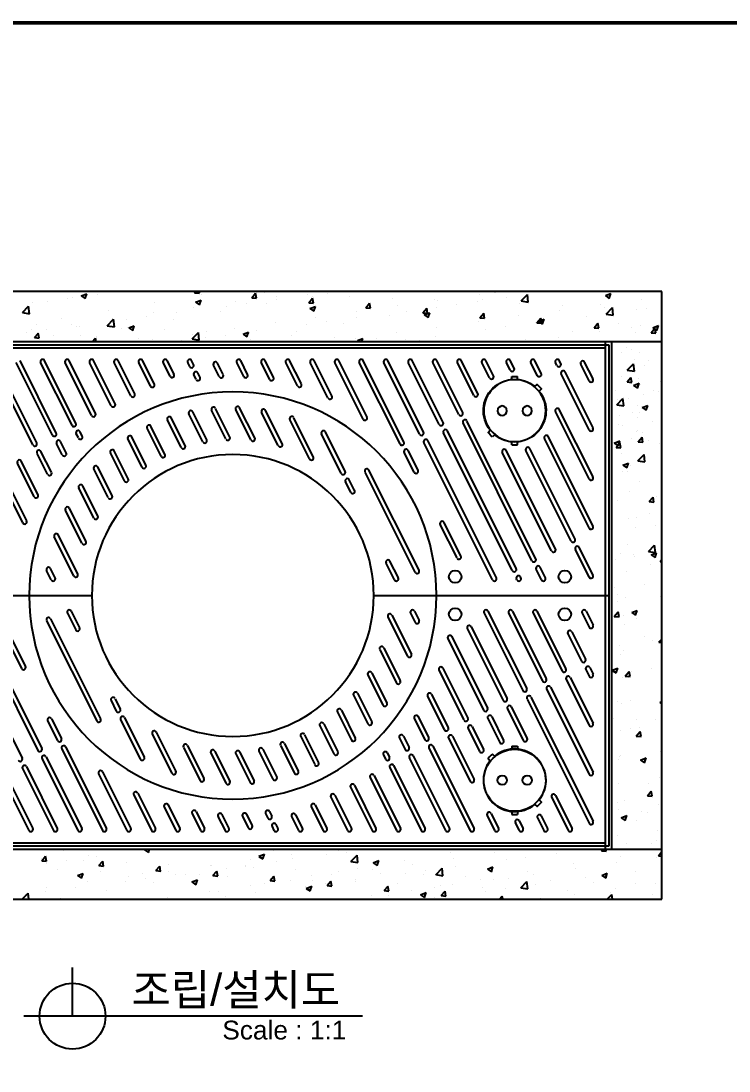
# Model space of a CAD drawing. Header units: millimetres. Extents: x 13624 to 18563, y -17957 to -14464.
# Drawn here: x 14348 to 15478, y -16255 to -14579 of the extents above; entities that cross this region are included whole.
import ezdxf
from ezdxf.enums import TextEntityAlignment as Align

# ---------------------------------------------------------------- set-up
doc = ezdxf.new("R2010")
doc.units = ezdxf.units.MM
for name, color, linetype in [('LAYOUT', 7, 'Continuous'), ('TEXT', 7, 'Continuous'), ('받침틀', 251, 'Continuous'), ('압연강', 40, 'Continuous')]:
    doc.layers.add(name, color=color, linetype=linetype)
doc.styles.get("Standard").update_dxf_attribs({"font": 'arial.ttf'})

# ---------------------------------------------------------------- blocks, each defined once
blk = doc.blocks.new('AG1208')
for p, q in [((12118.1, -16754.4), (13318.1, -16754.4)), ((13318.1, -16754.4), (13318.1, -17154.4)), ((12118.1, -17154.4), (12493.1, -17154.4)), ((12943.1, -17154.4), (13318.1, -17154.4)), ((13318.1, -17154.4), (13318.1, -17554.4)), ((13318.1, -17554.4), (12118.1, -17554.4))]:
    blk.add_line(p, q)
for points in [[(13132.5, -16901.3, -0.045549), (13125.5, -16894.1), (13129, -16890.6, -0.904534), (13200.1, -16821), (13203.7, -16817.5, -0.045549), (13210.7, -16824.6), (13207.1, -16828.1, -0.904534), (13136, -16897.8)], [(13132.5, -17407.5, 0.045549), (13125.5, -17414.6), (13129, -17418.1, 0.904534), (13200.1, -17487.8), (13203.7, -17491.3, 0.045549), (13210.7, -17484.1), (13207.1, -17480.6, 0.904534), (13136, -17411)]]:
    blk.add_lwpolyline(points, format="xyb", close=True)
for centre in [(13073.1, -17124.4), (13248.1, -17124.4), (13073.1, -17184.4), (13248.1, -17184.4)]:
    blk.add_circle(centre, 10)
for radius, start, end in [(325, 0, 180), (225, 0, 180), (325, 180, 0), (225, 180, 0)]:
    blk.add_arc((12718.1, -17154.4), radius, start, end)
at = {"layer": '압연강'}
for p, q in [((12398.8, -16914), (12333, -16782.5)), ((12405, -16910.9), (12339.3, -16779.4)), ((12430.1, -16898.4), (12372.1, -16782.5)), ((12436.3, -16895.3), (12378.4, -16779.4)), ((12461.4, -16882.7), (12411.3, -16782.5)), ((12467.6, -16879.6), (12417.5, -16779.4)), ((12492.7, -16867.1), (12450.4, -16782.5)), ((12498.9, -16864), (12456.7, -16779.4)), ((12524, -16851.4), (12489.5, -16782.5)), ((12530.3, -16848.3), (12495.8, -16779.4)), ((12555.3, -16835.8), (12528.7, -16782.5)), ((12561.6, -16832.6), (12534.9, -16779.4)), ((12586.6, -16820.1), (12567.8, -16782.5)), ((12592.9, -16817), (12574.1, -16779.4)), ((12617.9, -16804.5), (12606.9, -16782.5)), ((12624.2, -16801.3), (12613.2, -16779.4)), ((12649.2, -16788.8), (12646.1, -16782.5)), ((12655.5, -16785.7), (12652.3, -16779.4)), ((12696.5, -16805.1), (12687.2, -16786.6)), ((12702.7, -16801.9), (12693.5, -16783.5)), ((12735.5, -16804.8), (12724.3, -16782.5)), ((12741.7, -16801.7), (12730.6, -16779.4)), ((12776.9, -16809.4), (12763.5, -16782.5)), ((12783.1, -16806.2), (12769.7, -16779.4)), ((12821.3, -16820), (12802.6, -16782.5)), ((12827.6, -16816.8), (12808.8, -16779.4)), ((12870, -16839.1), (12841.7, -16782.5)), ((12876.3, -16835.9), (12848, -16779.4)), ((12926, -16872.8), (12880.8, -16782.5)), ((12932.3, -16869.7), (12887.1, -16779.4)), ((12985, -16912.5), (12920, -16782.5)), ((12991.3, -16909.4), (12926.2, -16779.4)), ((13016.3, -16896.9), (12959.1, -16782.5)), ((13022.6, -16893.8), (12965.4, -16779.4)), ((13047.6, -16881.2), (12998.2, -16782.5)), ((13053.9, -16878.1), (13004.5, -16779.4)), ((13078.9, -16865.6), (13037.4, -16782.5)), ((13085.2, -16862.5), (13043.6, -16779.4)), ((13102.8, -16835.2), (13076.5, -16782.5)), ((13109.1, -16832.1), (13082.8, -16779.4)), ((13127.9, -16807.1), (13115.6, -16782.5)), ((13134.2, -16803.9), (13121.9, -16779.4)), ((13160.9, -16794.8), (13154.8, -16782.5)), ((13167.2, -16791.7), (13161, -16779.4)), ((13204.1, -16803), (13193.9, -16782.5)), ((13210.4, -16799.8), (13200.2, -16779.4)), ((13235.4, -16787.3), (13233, -16782.5)), ((13241.7, -16784.2), (13239.3, -16779.4)), ((13286.8, -16811.8), (13273.4, -16785.1)), ((13293.1, -16808.7), (13279.7, -16782)), ((12659.5, -16809.3), (12655.9, -16802.2)), ((12665.7, -16806.2), (12662.2, -16799.1)), ((13286.8, -16890.1), (13242.1, -16800.7)), ((13293.1, -16887), (13248.4, -16797.6)), ((12707.1, -16904.6), (12684.2, -16858.8)), ((12713.4, -16901.5), (12690.5, -16855.7)), ((12747, -16906.1), (12722.8, -16857.7)), ((12753.2, -16902.9), (12729, -16854.6)), ((12796.9, -16912), (12770.4, -16859)), ((13286.8, -16968.4), (13233.1, -16860.9)), ((13293.1, -16965.2), (13239.3, -16857.7)), ((12635.7, -16918.3), (12613.6, -16874.1)), ((12642, -16915.2), (12619.8, -16870.9)), ((12670.2, -16909), (12647.9, -16864.4)), ((12676.4, -16905.9), (12654.1, -16861.3)), ((12790.6, -16915.1), (12764.1, -16862.1)), ((12840.4, -16936.3), (12809, -16873.7)), ((12846.6, -16933.2), (12815.3, -16870.6)), ((13201.8, -17095.7), (13091.9, -16875.9)), ((12477.8, -16899.9), (12474.3, -16893)), ((12603.5, -16932.2), (12581.1, -16887.5)), ((12609.8, -16929.1), (12587.4, -16884.3)), ((12897.3, -16956.4), (12865.8, -16893.3)), ((13170.5, -17111.4), (13060.6, -16891.5)), ((13195.6, -17098.9), (13085.6, -16879)), ((12452.1, -16926.9), (12443, -16908.7)), ((12471.5, -16903), (12468.1, -16896.2)), ((12573.1, -16949.6), (12550.5, -16904.5)), ((12579.3, -16946.4), (12556.8, -16901.4)), ((12891.1, -16959.5), (12859.5, -16896.4)), ((13132.5, -17129.4), (13023, -16910.3)), ((13138.8, -17126.3), (13029.3, -16907.2)), ((13164.2, -17114.5), (13054.3, -16894.7)), ((13286.8, -17046.6), (13215.5, -16903.9)), ((13293.1, -17043.5), (13221.7, -16900.8)), ((12422.2, -16961), (12405.5, -16927.5)), ((12428.5, -16957.8), (12411.7, -16924.3)), ((12445.9, -16930), (12436.8, -16911.8)), ((12544.9, -16971.4), (12522.6, -16926.8)), ((12551.1, -16968.3), (12528.8, -16923.7)), ((13007.5, -16957.6), (12991.7, -16926)), ((13013.8, -16954.5), (12998, -16922.8)), ((13226.9, -17083.2), (13148.3, -16926.1)), ((13233.1, -17080.1), (13154.5, -16923)), ((13258.2, -17067.6), (13185.8, -16922.9)), ((13264.4, -17064.4), (13192.1, -16919.8)), ((12401, -16996.7), (12374.2, -16943.1)), ((12407.2, -16993.6), (12380.4, -16940)), ((12382.7, -17038.4), (12342.9, -16958.8)), ((12389, -17035.3), (12349.1, -16955.6)), ((12519.1, -16998.2), (12496.2, -16952.4)), ((12525.4, -16995.1), (12502.5, -16949.3)), ((13009.1, -17117.3), (12929.1, -16957.3)), ((13015.4, -17114.2), (12935.3, -16954.1)), ((12906.2, -16989.7), (12897.8, -16972.9)), ((12912.4, -16986.6), (12904, -16969.8)), ((12496.3, -17030.8), (12472.2, -16982.6)), ((12502.6, -17027.7), (12478.4, -16979.4)), ((12477.3, -17071), (12450.8, -17018.1)), ((12483.5, -17067.9), (12457.1, -17015)), ((13076, -17094.5), (13049.2, -17040.9)), ((13082.2, -17091.4), (13055.4, -17037.8)), ((12464.2, -17123.1), (12433, -17060.8)), ((12470.5, -17120), (12439.3, -17057.7)), ((13293.1, -17121.8), (13271.1, -17077.9)), ((13286.8, -17124.9), (13264.9, -17081)), ((12434.4, -17126.3), (12427, -17111.4)), ((12976, -17129.4), (12962.7, -17102.7)), ((12982.3, -17126.3), (12968.9, -17099.6)), ((13210.8, -17129.4), (13202.3, -17112.3)), ((13217.1, -17126.3), (13208.5, -17109.2)), ((12428.2, -17129.4), (12420.7, -17114.5)), ((13171.7, -17129.4), (13171, -17127.9)), ((13177.9, -17126.3), (13177.2, -17124.8)), ((12303.6, -17179.4), (12413.2, -17398.5)), ((12460.1, -17179.4), (12473.5, -17206.1)), ((13008, -17179.4), (13015.4, -17194.3)), ((13125.4, -17179.4), (13187.2, -17303.1)), ((13164.5, -17179.4), (13218.5, -17287.4)), ((13203.6, -17179.4), (13249.8, -17271.7)), ((13281.9, -17179.4), (13293.1, -17201.7)), ((12271.9, -17194.2), (12381.9, -17414.1)), ((12297.4, -17182.5), (12406.9, -17401.6)), ((12420.8, -17194.6), (12500.8, -17354.6)), ((12427, -17191.5), (12507.1, -17351.5)), ((12453.9, -17182.5), (12467.2, -17209.2)), ((12965.7, -17188.8), (12996.9, -17251.1)), ((12972, -17185.6), (13003.1, -17247.9)), ((13001.7, -17182.5), (13009.2, -17197.4)), ((13119.1, -17182.5), (13180.9, -17306.2)), ((13158.2, -17182.5), (13212.3, -17290.5)), ((13197.4, -17182.5), (13243.6, -17274.9)), ((13275.6, -17182.5), (13286.8, -17204.9)), ((13092.4, -17207.3), (13149.6, -17321.8)), ((13098.7, -17204.2), (13155.9, -17318.7)), ((13259.2, -17212.2), (13281.1, -17256.1)), ((12353.9, -17217.4), (12380.7, -17271)), ((12360.2, -17214.2), (12387, -17267.8)), ((13061.2, -17223.3), (13118.3, -17337.5)), ((13067.5, -17220.1), (13124.6, -17334.4)), ((13252.9, -17215.4), (13274.9, -17259.2)), ((12952.6, -17240.9), (12979.1, -17293.8)), ((12958.9, -17237.8), (12985.3, -17290.6)), ((12939.9, -17277.9), (12964, -17326.2)), ((13047.2, -17273.5), (13087, -17353.1)), ((13053.5, -17270.3), (13093.3, -17350)), ((13281.6, -17272.6), (13286.8, -17283.1)), ((13287.8, -17269.5), (13293.1, -17280)), ((12933.6, -17281.1), (12957.7, -17329.3)), ((13250.3, -17288.3), (13286.8, -17361.4)), ((13256.5, -17285.2), (13293.1, -17358.3)), ((12917, -17310.5), (12939.9, -17356.3)), ((13035.2, -17312.1), (13062, -17365.7)), ((13219, -17303.9), (13286.8, -17439.7)), ((13225.2, -17300.8), (13293.1, -17436.5)), ((12523.7, -17322.2), (12532.1, -17339)), ((12530, -17319.1), (12538.4, -17335.9)), ((12910.8, -17313.7), (12933.7, -17359.5)), ((13028.9, -17315.2), (13055.7, -17368.8)), ((13187.7, -17319.7), (13286.8, -17517.9)), ((13193.9, -17316.5), (13293.1, -17514.8)), ((12885, -17340.5), (12907.3, -17385.1)), ((12891.3, -17337.3), (12913.6, -17381.9)), ((13156.3, -17335.3), (13181.6, -17385.8)), ((13162.6, -17332.1), (13187.9, -17382.7)), ((12422.4, -17354.3), (12438.2, -17385.9)), ((12428.7, -17351.2), (12444.5, -17382.8)), ((12538.8, -17352.4), (12570.4, -17415.5)), ((12545.1, -17349.3), (12576.6, -17412.4)), ((12856.8, -17362.3), (12879.4, -17407.4)), ((12863.1, -17359.2), (12885.6, -17404.2)), ((13007.7, -17350.9), (13024.4, -17384.4)), ((13013.9, -17347.8), (13030.7, -17381.3)), ((13100, -17363.4), (13118.3, -17400.1)), ((13125, -17350.9), (13144.1, -17389)), ((13131.3, -17347.8), (13150.3, -17385.8)), ((12589.5, -17375.6), (12620.9, -17438.2)), ((12595.8, -17372.4), (12627.1, -17435.1)), ((12826.4, -17379.7), (12848.8, -17424.4)), ((12832.7, -17376.6), (12855, -17421.3)), ((12990.3, -17378.8), (12999.4, -17397)), ((13068.7, -17379.1), (13103.1, -17447.9)), ((13093.7, -17366.6), (13112.1, -17403.3)), ((12451.2, -17396.2), (12516.2, -17526.3)), ((12639.3, -17396.8), (12665.8, -17449.8)), ((12645.5, -17393.6), (12672, -17446.7)), ((12794.2, -17393.6), (12816.3, -17437.8)), ((12800.5, -17390.4), (12822.6, -17434.7)), ((12984, -17381.9), (12993.1, -17400.1)), ((13037.4, -17394.7), (13103.2, -17526.3)), ((13062.4, -17382.2), (13096.8, -17451)), ((12419.9, -17411.9), (12477.1, -17526.3)), ((12444.9, -17399.4), (12509.9, -17529.4)), ((12682.9, -17405.8), (12707.1, -17454.2)), ((12689.2, -17402.7), (12713.4, -17451.1)), ((12722.8, -17407.3), (12745.7, -17453.1)), ((12729, -17404.1), (12752, -17450)), ((12759.7, -17402.9), (12782, -17447.5)), ((12766, -17399.8), (12788.3, -17444.4)), ((12958.4, -17408.9), (12961.8, -17415.7)), ((12964.6, -17405.7), (12968.1, -17412.6)), ((12999.8, -17413.5), (13057.8, -17529.4)), ((13006.1, -17410.4), (13064, -17526.3)), ((13031.1, -17397.9), (13096.9, -17529.4)), ((12382.3, -17430.7), (12431.7, -17529.4)), ((12388.6, -17427.5), (12437.9, -17526.3)), ((12413.6, -17415), (12470.8, -17529.4)), ((12968.5, -17429.2), (13018.6, -17529.4)), ((12974.8, -17426), (13024.9, -17526.3)), ((12351, -17446.3), (12392.5, -17529.4)), ((12357.3, -17443.2), (12398.8, -17526.3)), ((12503.9, -17439.1), (12549.1, -17529.4)), ((12510.2, -17435.9), (12555.3, -17526.3)), ((12937.2, -17444.8), (12979.5, -17529.4)), ((12943.5, -17441.7), (12985.8, -17526.3)), ((12905.9, -17460.5), (12940.4, -17529.4)), ((12912.2, -17457.3), (12946.6, -17526.3)), ((12559.9, -17472.8), (12588.2, -17529.4)), ((12566.2, -17469.7), (12594.4, -17526.3)), ((12874.6, -17476.1), (12901.2, -17529.4)), ((12880.9, -17473), (12907.5, -17526.3)), ((13227.1, -17476.7), (13253.4, -17529.4)), ((13233.3, -17473.6), (13259.7, -17526.3)), ((12608.6, -17491.9), (12627.3, -17529.4)), ((12614.9, -17488.8), (12633.6, -17526.3)), ((12843.3, -17491.8), (12862.1, -17529.4)), ((12849.6, -17488.6), (12868.4, -17526.3)), ((12653, -17502.5), (12666.4, -17529.4)), ((12659.3, -17499.4), (12672.7, -17526.3)), ((12694.4, -17507.1), (12705.6, -17529.4)), ((12700.7, -17504), (12711.8, -17526.3)), ((12733.4, -17506.8), (12742.7, -17525.3)), ((12739.7, -17503.7), (12748.9, -17522.2)), ((12770.4, -17502.6), (12774, -17509.7)), ((12776.7, -17499.4), (12780.2, -17506.5)), ((12812, -17507.4), (12823, -17529.4)), ((12818.3, -17504.3), (12829.2, -17526.3)), ((13124, -17505.4), (13136, -17529.4)), ((13130.3, -17502.3), (13142.3, -17526.3)), ((13175.3, -17514), (13181.4, -17526.3)), ((13204.3, -17509.3), (13214.3, -17529.4)), ((13210.5, -17506.2), (13220.5, -17526.3)), ((12780.7, -17523.1), (12783.8, -17529.4)), ((12787, -17520), (12790.1, -17526.3)), ((13169, -17517.1), (13175.2, -17529.4))]:
    blk.add_line(p, q, dxfattribs=at)
for centre, start, end in [((12414.4, -16781), 26.5651, 206.5651), ((12453.5, -16781), 26.5651, 206.5651), ((12492.7, -16781), 26.5651, 206.5651), ((12531.8, -16781), 26.5651, 206.5651), ((12570.9, -16781), 26.5651, 206.5651), ((12610.1, -16781), 26.5651, 206.5651), ((12649.2, -16781), 26.5651, 206.5651), ((12652.3, -16787.3), 206.5651, 26.5651), ((12690.4, -16785), 26.5651, 206.5651), ((12727.4, -16781), 26.5651, 206.5651), ((12766.6, -16781), 26.5651, 206.5651), ((12805.7, -16781), 26.5651, 206.5651), ((12844.8, -16781), 26.5651, 206.5651), ((12884, -16781), 26.5651, 206.5651), ((12923.1, -16781), 26.5651, 206.5651), ((12962.2, -16781), 26.5651, 206.5651), ((13001.4, -16781), 26.5651, 206.5651), ((13040.5, -16781), 26.5651, 206.5651), ((13079.6, -16781), 26.5651, 206.5651), ((13118.8, -16781), 26.5651, 206.5651), ((13157.9, -16781), 26.5651, 206.5651), ((13164, -16793.2), 206.5651, 26.5651), ((13197, -16781), 26.5651, 206.5651), ((13236.2, -16781), 26.5651, 206.5651), ((13238.6, -16785.8), 206.5651, 26.5651), ((13276.6, -16783.5), 26.5651, 206.5651), ((12621, -16802.9), 206.5651, 26.5651), ((12659, -16800.7), 26.5651, 206.5651), ((12662.6, -16807.8), 206.5651, 26.5651), ((12699.6, -16803.5), 206.5651, 26.5651), ((12738.6, -16803.3), 206.5651, 26.5651), ((12780, -16807.8), 206.5651, 26.5651), ((13131, -16805.5), 206.5651, 26.5651), ((13207.3, -16801.4), 206.5651, 26.5651), ((13245.3, -16799.2), 26.5651, 206.5651), ((13289.9, -16810.3), 206.5651, 26.5651), ((12589.7, -16818.6), 206.5651, 26.5651), ((12824.4, -16818.4), 206.5651, 26.5651), ((12558.4, -16834.2), 206.5651, 26.5651), ((12873.1, -16837.5), 206.5651, 26.5651), ((13106, -16833.6), 206.5651, 26.5651), ((12527.1, -16849.9), 206.5651, 26.5651), ((12651, -16862.8), 26.5651, 206.5651), ((12687.3, -16857.2), 26.5651, 206.5651), ((12725.9, -16856.2), 26.5651, 206.5651), ((12767.2, -16860.5), 26.5651, 206.5651), ((13236.2, -16859.3), 26.5651, 206.5651), ((12495.8, -16865.5), 206.5651, 26.5651), ((12616.7, -16872.5), 26.5651, 206.5651), ((12812.2, -16872.1), 26.5651, 206.5651), ((12929.1, -16871.3), 206.5651, 26.5651), ((13082, -16864), 206.5651, 26.5651), ((13088.7, -16877.4), 26.5651, 206.5651), ((12464.5, -16881.2), 206.5651, 26.5651), ((12471.2, -16894.6), 26.5651, 206.5651), ((12584.3, -16885.9), 26.5651, 206.5651), ((12862.7, -16894.8), 26.5651, 206.5651), ((13019.4, -16895.3), 206.5651, 26.5651), ((13050.7, -16879.7), 206.5651, 26.5651), ((13057.4, -16893.1), 26.5651, 206.5651), ((13289.9, -16888.5), 206.5651, 26.5651), ((12401.9, -16912.5), 206.5651, 26.5651), ((12433.2, -16896.8), 206.5651, 26.5651), ((12439.9, -16910.2), 26.5651, 206.5651), ((12474.7, -16901.5), 206.5651, 26.5651), ((12553.7, -16903), 26.5651, 206.5651), ((12673.3, -16907.5), 206.5651, 26.5651), ((12710.2, -16903.1), 206.5651, 26.5651), ((12750.1, -16904.5), 206.5651, 26.5651), ((12988.1, -16911), 206.5651, 26.5651), ((13026.1, -16908.7), 26.5651, 206.5651), ((13218.6, -16902.3), 26.5651, 206.5651), ((12408.6, -16925.9), 26.5651, 206.5651), ((12449, -16928.4), 206.5651, 26.5651), ((12525.7, -16925.3), 26.5651, 206.5651), ((12638.8, -16916.8), 206.5651, 26.5651), ((12793.8, -16913.6), 206.5651, 26.5651), ((12994.8, -16924.4), 26.5651, 206.5651), ((13151.4, -16924.5), 26.5651, 206.5651), ((13189, -16921.4), 26.5651, 206.5651), ((12377.3, -16941.5), 26.5651, 206.5651), ((12606.6, -16930.6), 206.5651, 26.5651), ((12843.5, -16934.8), 206.5651, 26.5651), ((12425.4, -16959.4), 206.5651, 26.5651), ((12499.4, -16950.9), 26.5651, 206.5651), ((12576.2, -16948), 206.5651, 26.5651), ((12894.2, -16957.9), 206.5651, 26.5651), ((12932.2, -16955.7), 26.5651, 206.5651), ((13010.6, -16956), 206.5651, 26.5651), ((12475.3, -16981), 26.5651, 206.5651), ((12548, -16969.9), 206.5651, 26.5651), ((12900.9, -16971.4), 26.5651, 206.5651), ((13289.9, -16966.8), 206.5651, 26.5651), ((12404.1, -16995.1), 206.5651, 26.5651), ((12522.3, -16996.7), 206.5651, 26.5651), ((12909.3, -16988.1), 206.5651, 26.5651), ((12453.9, -17016.6), 26.5651, 206.5651), ((12499.4, -17029.3), 206.5651, 26.5651), ((12385.8, -17036.9), 206.5651, 26.5651), ((13052.3, -17039.4), 26.5651, 206.5651), ((13289.9, -17045.1), 206.5651, 26.5651), ((12436.2, -17059.3), 26.5651, 206.5651), ((12480.4, -17069.5), 206.5651, 26.5651), ((13261.3, -17066), 206.5651, 26.5651), ((13268, -17079.4), 26.5651, 206.5651), ((13079.1, -17093), 206.5651, 26.5651), ((13230, -17081.7), 206.5651, 26.5651), ((12423.9, -17112.9), 26.5651, 206.5651), ((12965.8, -17101.2), 26.5651, 206.5651), ((13167.4, -17113), 206.5651, 26.5651), ((13198.7, -17097.3), 206.5651, 26.5651), ((13205.4, -17110.7), 26.5651, 206.5651), ((12431.3, -17127.8), 206.5651, 26.5651), ((12467.3, -17121.6), 206.5651, 26.5651), ((12979.1, -17127.8), 206.5651, 26.5651), ((13012.2, -17115.8), 206.5651, 26.5651), ((13135.7, -17127.8), 206.5651, 26.5651), ((13174.1, -17126.4), 26.5651, 206.5651), ((13174.8, -17127.8), 206.5651, 26.5651), ((13213.9, -17127.8), 206.5651, 26.5651), ((13289.9, -17123.3), 206.5651, 26.5651), ((12457, -17181), 26.5651, 206.5651), ((13004.9, -17181), 26.5651, 206.5651), ((13122.2, -17181), 26.5651, 206.5651), ((13161.4, -17181), 26.5651, 206.5651), ((13200.5, -17181), 26.5651, 206.5651), ((13278.8, -17181), 26.5651, 206.5651), ((12423.9, -17193), 26.5651, 206.5651), ((12968.8, -17187.2), 26.5651, 206.5651), ((13012.3, -17195.8), 206.5651, 26.5651), ((12470.3, -17207.6), 206.5651, 26.5651), ((13095.5, -17205.8), 26.5651, 206.5651), ((13256.1, -17213.8), 26.5651, 206.5651), ((13289.9, -17203.3), 206.5651, 26.5651), ((13064.4, -17221.7), 26.5651, 206.5651), ((12955.8, -17239.3), 26.5651, 206.5651), ((13000, -17249.5), 206.5651, 26.5651), ((13278, -17257.7), 206.5651, 26.5651), ((12383.9, -17269.4), 206.5651, 26.5651), ((12936.7, -17279.5), 26.5651, 206.5651), ((13050.3, -17271.9), 26.5651, 206.5651), ((13246.7, -17273.3), 206.5651, 26.5651), ((13284.7, -17271.1), 26.5651, 206.5651), ((13289.9, -17281.6), 206.5651, 26.5651), ((12982.2, -17292.2), 206.5651, 26.5651), ((13215.4, -17289), 206.5651, 26.5651), ((13253.4, -17286.7), 26.5651, 206.5651), ((12913.9, -17312.1), 26.5651, 206.5651), ((13032.1, -17313.7), 26.5651, 206.5651), ((13184.1, -17304.6), 206.5651, 26.5651), ((13222.1, -17302.4), 26.5651, 206.5651), ((12526.9, -17320.6), 26.5651, 206.5651), ((12960.9, -17327.8), 206.5651, 26.5651), ((13152.8, -17320.3), 206.5651, 26.5651), ((13159.5, -17333.7), 26.5651, 206.5651), ((13190.8, -17318), 26.5651, 206.5651), ((12535.2, -17337.4), 206.5651, 26.5651), ((12888.2, -17338.9), 26.5651, 206.5651), ((13010.8, -17349.4), 26.5651, 206.5651), ((13121.5, -17335.9), 206.5651, 26.5651), ((13128.2, -17349.3), 26.5651, 206.5651), ((12425.5, -17352.8), 26.5651, 206.5651), ((12503.9, -17353.1), 206.5651, 26.5651), ((12542, -17350.8), 26.5651, 206.5651), ((12860, -17360.8), 26.5651, 206.5651), ((12936.8, -17357.9), 206.5651, 26.5651), ((13090.2, -17351.6), 206.5651, 26.5651), ((13096.9, -17365), 26.5651, 206.5651), ((13289.9, -17359.8), 206.5651, 26.5651), ((12592.7, -17374), 26.5651, 206.5651), ((12829.5, -17378.1), 26.5651, 206.5651), ((12987.2, -17380.4), 26.5651, 206.5651), ((13058.9, -17367.2), 206.5651, 26.5651), ((13065.6, -17380.6), 26.5651, 206.5651), ((12441.3, -17384.4), 206.5651, 26.5651), ((12448, -17397.8), 26.5651, 206.5651), ((12642.4, -17395.2), 26.5651, 206.5651), ((12797.3, -17392), 26.5651, 206.5651), ((12910.5, -17383.5), 206.5651, 26.5651), ((12996.2, -17398.5), 206.5651, 26.5651), ((13027.6, -17382.9), 206.5651, 26.5651), ((13034.3, -17396.3), 26.5651, 206.5651), ((13147.2, -17387.4), 206.5651, 26.5651), ((13184.8, -17384.2), 206.5651, 26.5651), ((12378.7, -17415.7), 206.5651, 26.5651), ((12410, -17400), 206.5651, 26.5651), ((12416.7, -17413.4), 26.5651, 206.5651), ((12573.5, -17413.9), 206.5651, 26.5651), ((12686.1, -17404.3), 26.5651, 206.5651), ((12725.9, -17405.7), 26.5651, 206.5651), ((12762.9, -17401.3), 26.5651, 206.5651), ((12882.5, -17405.8), 206.5651, 26.5651), ((12961.5, -17407.3), 26.5651, 206.5651), ((12964.9, -17414.2), 206.5651, 26.5651), ((13003, -17411.9), 26.5651, 206.5651), ((13115.2, -17401.7), 206.5651, 26.5651), ((12385.4, -17429.1), 26.5651, 206.5651), ((12851.9, -17422.9), 206.5651, 26.5651), ((12971.7, -17427.6), 26.5651, 206.5651), ((12507, -17437.5), 26.5651, 206.5651), ((12624, -17436.6), 206.5651, 26.5651), ((12668.9, -17448.2), 206.5651, 26.5651), ((12785.2, -17445.9), 206.5651, 26.5651), ((12819.5, -17436.3), 206.5651, 26.5651), ((12940.3, -17443.3), 26.5651, 206.5651), ((13289.9, -17438.1), 206.5651, 26.5651), ((12710.2, -17452.6), 206.5651, 26.5651), ((12748.8, -17451.5), 206.5651, 26.5651), ((12909, -17458.9), 26.5651, 206.5651), ((13100, -17449.4), 206.5651, 26.5651), ((12563, -17471.3), 26.5651, 206.5651), ((12877.7, -17474.6), 26.5651, 206.5651), ((13230.2, -17475.1), 26.5651, 206.5651), ((12611.7, -17490.4), 26.5651, 206.5651), ((12656.2, -17501), 26.5651, 206.5651), ((12773.6, -17501), 26.5651, 206.5651), ((12846.4, -17490.2), 26.5651, 206.5651), ((12697.6, -17505.5), 26.5651, 206.5651), ((12736.6, -17505.3), 26.5651, 206.5651), ((12777.1, -17508.1), 206.5651, 26.5651), ((12815.1, -17505.9), 26.5651, 206.5651), ((13127.2, -17503.8), 26.5651, 206.5651), ((13172.2, -17515.6), 26.5651, 206.5651), ((13207.4, -17507.8), 26.5651, 206.5651), ((12395.7, -17527.8), 206.5651, 26.5651), ((12434.8, -17527.8), 206.5651, 26.5651), ((12473.9, -17527.8), 206.5651, 26.5651), ((12513.1, -17527.8), 206.5651, 26.5651), ((12552.2, -17527.8), 206.5651, 26.5651), ((12591.3, -17527.8), 206.5651, 26.5651), ((12630.4, -17527.8), 206.5651, 26.5651), ((12669.6, -17527.8), 206.5651, 26.5651), ((12708.7, -17527.8), 206.5651, 26.5651), ((12745.8, -17523.8), 206.5651, 26.5651), ((12783.8, -17521.5), 26.5651, 206.5651), ((12787, -17527.8), 206.5651, 26.5651), ((12826.1, -17527.8), 206.5651, 26.5651), ((12865.2, -17527.8), 206.5651, 26.5651), ((12904.4, -17527.8), 206.5651, 26.5651), ((12943.5, -17527.8), 206.5651, 26.5651), ((12982.6, -17527.8), 206.5651, 26.5651), ((13021.8, -17527.8), 206.5651, 26.5651), ((13060.9, -17527.8), 206.5651, 26.5651), ((13100, -17527.8), 206.5651, 26.5651), ((13139.2, -17527.8), 206.5651, 26.5651), ((13178.3, -17527.8), 206.5651, 26.5651), ((13217.4, -17527.8), 206.5651, 26.5651), ((13256.5, -17527.8), 206.5651, 26.5651), ((13289.9, -17516.4), 206.5651, 26.5651)]:
    blk.add_arc(centre, 3.5, start, end, dxfattribs=at)
blk = doc.blocks.new('A$C6562381F')
for p, q in [((4.5, 54.5), (-4.5, 54.5)), ((-4.5, 49.3), (-4.5, 54.5)), ((4.5, 49.3), (4.5, 54.5)), ((-4.5, -54.5), (-4.5, -49.3)), ((4.5, -54.5), (4.5, -49.3)), ((4.5, -54.5), (-4.5, -54.5))]:
    blk.add_line(p, q)
for centre, radius in [((0, 0), 49.5), ((-20, 0), 7.5), ((20, 0), 7.5)]:
    blk.add_circle(centre, radius)
blk = doc.blocks.new('A$C42375DD5')
blk.add_blockref('A$C6562381F', (0, 0))

msp = doc.modelspace()

# ---------------------------------------------------------------- linework, layer by layer
at = {"linetype": 'Continuous'}
for p, q in [((14444, -15017.5), (14452.8, -15014.1)), ((14450.3, -15021.7), (14452.8, -15014.1)), ((14469.6, -15015.6), (14469.6, -15015.6)), ((14496.1, -15011.3), (14496.1, -15011.3)), ((14625, -15012.6), (14626.5, -15010.8)), ((14625, -15012.6), (14632.6, -15013.2)), ((14632.6, -15013.2), (14632.1, -15010.8)), ((14635.4, -15015.3), (14635.4, -15015.3)), ((14716.1, -15020.5), (14722.2, -15013.2)), ((14723.6, -15021.2), (14722.2, -15013.3)), ((14736.9, -15012.6), (14736.9, -15012.6)), ((14804.7, -15015.5), (14804.7, -15015.5)), ((14836.6, -15013), (14836.6, -15013)), ((15079, -15016.1), (15079, -15016.1)), ((15103.8, -15010.8), (15104.5, -15011.3)), ((15104.5, -15011.3), (15104.7, -15010.8)), ((15146.5, -15025.6), (15156.3, -15015.3)), ((15155.2, -15016.7), (15155.2, -15016.7)), ((15157.7, -15027.4), (15156.3, -15015.3)), ((15158.7, -15011.4), (15158.7, -15011.4)), ((15280.7, -15017.2), (15289.6, -15013.8)), ((15280.7, -15017.2), (15287, -15021.5)), ((15287, -15021.5), (15289.6, -15013.8)), ((14350.1, -15044.2), (14359.9, -15033.9)), ((14361.3, -15046), (14359.9, -15033.9)), ((14366, -15028.9), (14366, -15028.9)), ((14389.8, -15026.1), (14389.8, -15026.1)), ((14421.5, -15021.9), (14421.5, -15021.9)), ((14430.1, -15020.8), (14430.1, -15020.8)), ((14443.9, -15017.5), (14450.3, -15021.7)), ((14561.3, -15028), (14561.3, -15028)), ((14626.5, -15027.6), (14635.4, -15024.2)), ((14626.5, -15027.6), (14632.8, -15031.9)), ((14632.8, -15031.9), (14635.4, -15024.2)), ((14676.5, -15034.1), (14676.5, -15034.1)), ((14689.9, -15027), (14689.9, -15027)), ((14708.3, -15029.9), (14708.3, -15029.9)), ((14716.1, -15020.5), (14723.7, -15021.2)), ((14739.9, -15030.5), (14739.9, -15030.5)), ((14755.1, -15018), (14755.1, -15018)), ((14756.4, -15023.6), (14756.4, -15023.6)), ((14807.2, -15028.5), (14813.3, -15021.2)), ((14807.2, -15028.5), (14814.8, -15029.2)), ((14814.7, -15029.2), (14813.3, -15021.2)), ((14813.9, -15017.8), (14813.9, -15017.8)), ((14872.5, -15018.4), (14872.5, -15018.4)), ((14898.3, -15036.5), (14904.4, -15029.2)), ((14905.8, -15037.2), (14904.4, -15029.2)), ((14940.3, -15021.2), (14940.3, -15021.2)), ((14948.9, -15033.7), (14948.9, -15033.7)), ((15008.1, -15024.1), (15008.1, -15024.1)), ((15013, -15025.6), (15013, -15025.6)), ((15043.2, -15031.5), (15043.2, -15031.5)), ((15075.9, -15027), (15075.9, -15027)), ((15084.6, -15024.1), (15084.6, -15024.1)), ((15123.4, -15020.9), (15123.4, -15020.9)), ((15143.7, -15029.8), (15143.7, -15029.8)), ((15146.5, -15025.6), (15157.7, -15027.4)), ((15211.5, -15032.7), (15211.5, -15032.7)), ((15272.7, -15031.7), (15272.7, -15031.7)), ((15337.9, -15022.8), (15337.9, -15022.8)), ((14350.1, -15044.2), (14361.3, -15046)), ((14487.2, -15040.7), (14487.2, -15040.7)), ((14559.8, -15044.6), (14559.8, -15044.6)), ((14596.3, -15044.6), (14596.3, -15044.6)), ((14623.9, -15036.5), (14623.9, -15036.5)), ((14665.8, -15043.2), (14665.8, -15043.2)), ((14809, -15037.8), (14817.9, -15034.4)), ((14809, -15037.8), (14815.3, -15042.1)), ((14815.3, -15042.1), (14817.9, -15034.4)), ((14883.7, -15042.6), (14883.7, -15042.6)), ((14898.3, -15036.5), (14905.9, -15037.1)), ((14936.5, -15049.5), (14936.5, -15049.5)), ((14963.3, -15042), (14963.3, -15042)), ((14989.4, -15044.5), (14995.5, -15037.2)), ((14989.4, -15044.5), (14997, -15045.1)), ((14991.5, -15048), (15000.4, -15044.6)), ((14991.5, -15048), (14997.8, -15052.2)), ((14995.1, -15037.8), (14995.1, -15037.8)), ((14996.9, -15045.1), (14995.5, -15037.2)), ((14997.8, -15052.2), (15000.4, -15044.6)), ((15010.6, -15036.8), (15010.6, -15036.8)), ((15080.5, -15052.4), (15086.6, -15045.1)), ((15088, -15053.1), (15086.5, -15045.1)), ((15142.6, -15049.4), (15142.6, -15049.4)), ((15206.8, -15041.3), (15206.8, -15041.3)), ((15250.1, -15049.9), (15250.1, -15049.9)), ((15279.3, -15035.6), (15279.3, -15035.6)), ((15281.9, -15045.8), (15281.9, -15045.8)), ((15282, -15046.6), (15291.9, -15036.3)), ((15282, -15046.6), (15293.3, -15048.4)), ((15293.3, -15048.4), (15291.9, -15036.3)), ((15330, -15039.4), (15330, -15039.4)), ((15347.1, -15038.4), (15347.1, -15038.4)), ((14373.2, -15063.2), (14373.2, -15063.2)), ((14413.2, -15053.5), (14413.2, -15053.5)), ((14428.6, -15063.1), (14428.6, -15063.1)), ((14436.2, -15065.7), (14436.2, -15065.7)), ((14441, -15066.1), (14441, -15066.1)), ((14485.6, -15065.3), (14495.5, -15054.9)), ((14485.6, -15065.2), (14496.9, -15067)), ((14494.6, -15053.6), (14494.6, -15053.6)), ((14496.9, -15067), (14495.5, -15054.9)), ((14516.4, -15055.1), (14516.4, -15055.1)), ((14519.8, -15068.6), (14528.7, -15065.2)), ((14526.1, -15072.9), (14528.6, -15065.2)), ((14548.2, -15051), (14548.2, -15051)), ((14591.7, -15055.9), (14591.7, -15055.9)), ((14753.5, -15060.3), (14753.5, -15060.3)), ((14803.2, -15063.1), (14803.2, -15063.1)), ((14817.7, -15052.2), (14817.7, -15052.2)), ((14835, -15058.9), (14835, -15058.9)), ((14862.4, -15062.2), (14862.4, -15062.2)), ((14883.1, -15052.6), (14883.1, -15052.6)), ((15077.4, -15058.3), (15077.4, -15058.3)), ((15080.5, -15052.4), (15088, -15053.1)), ((15121.8, -15066.8), (15121.8, -15066.8)), ((15169.9, -15060.5), (15169.9, -15060.5)), ((15171.5, -15060.4), (15177.7, -15053.1)), ((15171.5, -15060.4), (15179.1, -15061.1)), ((15174, -15058.2), (15182.9, -15054.7)), ((15174, -15058.2), (15180.3, -15062.4)), ((15179.1, -15061.1), (15177.6, -15053.1)), ((15180.3, -15062.4), (15182.9, -15054.7)), ((15262.6, -15068.4), (15268.8, -15061.1)), ((15270.2, -15069), (15268.7, -15061.1)), ((15301.6, -15061.7), (15301.6, -15061.7)), ((15336.4, -15065.1), (15336.4, -15065.1)), ((15356.5, -15068.3), (15365.4, -15064.9)), ((15362.8, -15072.6), (15365.4, -15064.9)), ((14356.3, -15076.2), (14356.3, -15076.2)), ((14364.5, -15071.2), (14364.5, -15071.2)), ((14369.3, -15084.2), (14375.5, -15076.9)), ((14369.3, -15084.2), (14376.9, -15084.9)), ((14376.9, -15084.9), (14375.4, -15076.9)), ((14388.1, -15072), (14388.1, -15072)), ((14400, -15080.3), (14400, -15080.3)), ((14443.6, -15081.3), (14443.6, -15081.3)), ((14467.8, -15083.1), (14467.8, -15083.1)), ((14508.8, -15068.9), (14508.8, -15068.9)), ((14517.7, -15068.6), (14517.7, -15068.6)), ((14519.8, -15068.6), (14526.1, -15072.9)), ((14576.6, -15071.8), (14576.6, -15071.8)), ((14621.1, -15086.3), (14631, -15076)), ((14622.4, -15078.8), (14622.4, -15078.8)), ((14632.4, -15088), (14631, -15076)), ((14643.1, -15084.2), (14643.1, -15084.2)), ((14644.4, -15074.7), (14644.4, -15074.7)), ((14674.9, -15080), (14674.9, -15080)), ((14688.3, -15069.2), (14688.3, -15069.2)), ((14702.3, -15078.8), (14711.2, -15075.4)), ((14702.3, -15078.8), (14708.6, -15083)), ((14708.6, -15083), (14711.2, -15075.4)), ((14712.2, -15077.5), (14712.2, -15077.5)), ((14723, -15073.6), (14723, -15073.6)), ((14780, -15080.4), (14780, -15080.4)), ((14788.4, -15074.9), (14788.4, -15074.9)), ((14847.8, -15083.3), (14847.8, -15083.3)), ((14947.3, -15076), (14947.3, -15076)), ((15009.8, -15081.6), (15009.8, -15081.6)), ((15011.5, -15067.9), (15011.5, -15067.9)), ((15090, -15071), (15090, -15071)), ((15205.2, -15083.5), (15205.2, -15083.5)), ((15227.5, -15074.4), (15227.5, -15074.4)), ((15262.6, -15068.4), (15270.2, -15069)), ((15271.2, -15074), (15271.2, -15074)), ((15323.1, -15068.8), (15323.1, -15068.8)), ((15328.7, -15076.5), (15328.7, -15076.5)), ((15353.7, -15076.3), (15359.9, -15069)), ((15353.7, -15076.3), (15361.3, -15077)), ((15356.5, -15068.3), (15362.8, -15072.6)), ((15361.3, -15077), (15359.8, -15069)), ((14461.6, -15090.8), (14466.6, -15084.9)), ((14467.6, -15090.8), (14466.5, -15084.9)), ((14535.6, -15086), (14535.6, -15086)), ((14558.2, -15086.9), (14558.2, -15086.9)), ((14603.4, -15088.9), (14603.4, -15088.9)), ((14621.1, -15086.3), (14632.4, -15088)), ((14714.3, -15087.6), (14714.3, -15087.6)), ((14882.1, -15084.9), (14882.1, -15084.9)), ((14884.8, -15088.9), (14893.7, -15085.5)), ((14884.8, -15088.9), (14887.5, -15090.8)), ((14891.9, -15090.8), (14893.7, -15085.5)), ((14915.6, -15086.1), (14915.6, -15086.1)), ((14961.7, -15087.9), (14961.7, -15087.9)), ((14983.4, -15089), (14983.4, -15089)), ((15153.5, -15087.1), (15153.5, -15087.1)), ((15296.6, -15089.5), (15296.6, -15089.5)), ((15314.9, -15100.2), (15314.9, -15100.2)), ((15332, -15089.6), (15332, -15089.6)), ((15306.1, -15107.6), (15306.1, -15107.6)), ((15322.4, -15103.3), (15322.4, -15103.3)), ((15334.9, -15107.3), (15334.9, -15107.3)), ((15369.9, -15108.3), (15369.9, -15108.3)), ((15370.5, -15103.6), (15371, -15103.5)), ((15370.5, -15103.7), (15371, -15104)), ((15315.7, -15136.1), (15325.6, -15125.8)), ((15327, -15137.9), (15325.6, -15125.8)), ((15327.1, -15118.7), (15327.1, -15118.7)), ((15343.4, -15129), (15343.4, -15129)), ((15349.1, -15120.4), (15349.1, -15120.4)), ((15306.4, -15146.8), (15306.4, -15146.8)), ((15315.5, -15154.9), (15321.6, -15147.7)), ((15315.7, -15136.1), (15327, -15137.9)), ((15323.1, -15155.6), (15321.6, -15147.7)), ((15333.3, -15149.6), (15333.3, -15149.6)), ((15297.1, -15167.9), (15297.1, -15167.9)), ((15315.5, -15154.9), (15323.1, -15155.6)), ((15325.6, -15160.4), (15334.5, -15157)), ((15325.6, -15160.4), (15331.9, -15164.7)), ((15325.6, -15161), (15325.6, -15161)), ((15331.9, -15164.7), (15334.5, -15157)), ((15336.4, -15158.4), (15336.4, -15158.4)), ((15358, -15168), (15358, -15168)), ((15368.2, -15154.2), (15368.2, -15154.2)), ((15298.8, -15191.4), (15308.7, -15181.1)), ((15300.8, -15183.3), (15300.8, -15183.3)), ((15310.1, -15193.1), (15308.7, -15181.1)), ((15310, -15179.1), (15310, -15179.1)), ((15316.9, -15182.1), (15316.9, -15182.1)), ((15341.8, -15174.9), (15341.8, -15174.9)), ((15364.9, -15170.7), (15364.9, -15170.7)), ((15298.8, -15191.4), (15310.1, -15193.1)), ((15331.8, -15191.9), (15331.8, -15191.9)), ((15339.6, -15195.7), (15348.5, -15192.3)), ((15339.6, -15195.7), (15345.9, -15200)), ((15345.9, -15200), (15348.5, -15192.3)), ((15303, -15208.5), (15303, -15208.5)), ((15324, -15203.3), (15324, -15203.3)), ((15331.3, -15211.2), (15331.3, -15211.2)), ((15334.8, -15204.3), (15334.8, -15204.3)), ((15301.2, -15222.5), (15301.2, -15222.5)), ((15308.4, -15225), (15308.4, -15225)), ((15330.2, -15234.2), (15330.2, -15234.2)), ((15332.7, -15232.5), (15332.7, -15232.5)), ((15356.5, -15218.7), (15356.5, -15218.7)), ((15294.7, -15252.5), (15303.6, -15249.1)), ((15299.1, -15249.8), (15299.1, -15249.8)), ((15301, -15256.8), (15303.6, -15249.1)), ((15322.5, -15245.6), (15322.5, -15245.6)), ((15331.6, -15250.4), (15331.6, -15250.4)), ((15333.1, -15250.5), (15339.2, -15243.2)), ((15333.1, -15250.5), (15340.7, -15251.1)), ((15340.7, -15251.1), (15339.2, -15243.2)), ((15340.2, -15235.6), (15340.2, -15235.6)), ((15349.5, -15248.1), (15349.5, -15248.1)), ((15294.7, -15252.5), (15301, -15256.8)), ((15297.9, -15259.4), (15304, -15252.1)), ((15297.9, -15259.4), (15305.5, -15260.1)), ((15301.4, -15254.4), (15301.4, -15254.4)), ((15305.4, -15260.1), (15304, -15252.1)), ((15305.7, -15268.4), (15305.7, -15268.4)), ((15366.9, -15252.7), (15366.9, -15252.7)), ((15308.7, -15287.8), (15317.6, -15284.4)), ((15315, -15292.1), (15317.6, -15284.4)), ((15332.5, -15280.8), (15342.4, -15270.5)), ((15332.5, -15280.8), (15343.8, -15282.6)), ((15343.8, -15282.6), (15342.4, -15270.5)), ((15308, -15297.4), (15308, -15297.4)), ((15308.7, -15287.8), (15315, -15292.1)), ((15316.1, -15298.2), (15316.1, -15298.2)), ((15321, -15287.8), (15321, -15287.8)), ((15334.7, -15314.5), (15334.7, -15314.5)), ((15319.4, -15330.1), (15319.4, -15330.1)), ((15300.5, -15344.2), (15300.5, -15344.2)), ((15350.7, -15346), (15356.9, -15338.7)), ((15350.7, -15346), (15358.3, -15346.7)), ((15358.3, -15346.7), (15356.8, -15338.7)), ((15362.9, -15337.7), (15362.9, -15337.7)), ((15350.5, -15364.8), (15350.5, -15364.8)), ((15317.9, -15372.4), (15317.9, -15372.4)), ((15330.9, -15372.1), (15330.9, -15372.1)), ((15361.3, -15383.6), (15361.3, -15383.6)), ((15329.5, -15387.8), (15329.5, -15387.8)), ((15316.3, -15414.7), (15316.3, -15414.7)), ((15349.3, -15425.6), (15359.2, -15415.3)), ((15360.6, -15427.3), (15359.2, -15415.3)), ((15305.3, -15429.2), (15305.3, -15429.2)), ((15325.8, -15429.7), (15325.8, -15429.7)), ((15327.9, -15433.7), (15327.9, -15433.7)), ((15349.3, -15425.6), (15360.6, -15427.3)), ((15353.6, -15431.1), (15362.5, -15427.6)), ((15353.6, -15431.1), (15360, -15435.3)), ((15360, -15435.3), (15362.5, -15427.7)), ((15296.1, -15437.9), (15296.1, -15437.9)), ((15352.5, -15446.8), (15352.5, -15446.8)), ((15368.4, -15441.5), (15371, -15438.4)), ((15368.4, -15441.5), (15371, -15441.8)), ((15314.8, -15457), (15314.8, -15457)), ((15294.5, -15483.8), (15294.5, -15483.8)), ((15342.6, -15477.5), (15342.6, -15477.5)), ((15300.5, -15494.3), (15300.5, -15494.3)), ((15313.2, -15499.2), (15313.2, -15499.2)), ((15368.3, -15497.1), (15368.3, -15497.1)), ((15300.1, -15505), (15300.1, -15505)), ((15322.7, -15523.2), (15331.6, -15519.7)), ((15329, -15527.4), (15331.6, -15519.7)), ((15294.9, -15529.1), (15301, -15521.8)), ((15294.9, -15529.1), (15302.5, -15529.8)), ((15302.5, -15529.8), (15301, -15521.8)), ((15309.2, -15527.5), (15309.2, -15527.5)), ((15322.7, -15523.2), (15329, -15527.4)), ((15330.5, -15532.9), (15330.5, -15532.9)), ((15311.7, -15541.5), (15311.7, -15541.5)), ((15343.6, -15562), (15343.6, -15562)), ((15356, -15567.1), (15356, -15567.1)), ((15366.2, -15570.3), (15371, -15565.3)), ((15366.2, -15570.3), (15371, -15571.1)), ((15302.5, -15576.2), (15302.5, -15576.2)), ((15310.1, -15583.8), (15310.1, -15583.8)), ((15370.3, -15579.1), (15370.3, -15579.1)), ((15305, -15590), (15305, -15590)), ((15291.8, -15615.2), (15300.7, -15611.8)), ((15291.8, -15615.3), (15298.1, -15619.5)), ((15298.1, -15619.5), (15300.7, -15611.8)), ((15312.5, -15624.6), (15318.6, -15617.3)), ((15320.1, -15625.3), (15318.6, -15617.3)), ((15322.5, -15617.2), (15322.5, -15617.2)), ((15354.3, -15613), (15354.3, -15613)), ((15308.6, -15626.1), (15308.6, -15626.1)), ((15312.5, -15624.6), (15320.1, -15625.3)), ((15318.3, -15626.6), (15318.3, -15626.6)), ((15299.7, -15665.8), (15299.7, -15665.8)), ((15307.1, -15668.3), (15307.1, -15668.3)), ((15320.9, -15663.1), (15320.9, -15663.1)), ((15367.6, -15666.4), (15371, -15665.1)), ((15367.6, -15666.4), (15371, -15668.7)), ((15369, -15656.7), (15369, -15656.7)), ((15293.6, -15691.5), (15293.6, -15691.5)), ((15330.1, -15693.7), (15330.1, -15693.7)), ((15361.4, -15694.4), (15361.4, -15694.4)), ((15369.7, -15702.5), (15369.7, -15702.5)), ((15305.5, -15710.6), (15305.5, -15710.6)), ((15320.3, -15708.5), (15320.3, -15708.5)), ((15330.1, -15720.1), (15336.3, -15712.9)), ((15330.1, -15720.1), (15337.7, -15720.8)), ((15335.6, -15706.8), (15335.6, -15706.8)), ((15337.7, -15720.8), (15336.2, -15712.9)), ((15304, -15752.9), (15304, -15752.9)), ((15304.6, -15750.8), (15304.6, -15750.8)), ((15368.1, -15744.8), (15368.1, -15744.8)), ((15302.2, -15756.9), (15302.2, -15756.9)), ((15336.1, -15758.9), (15336.1, -15758.9)), ((15336.7, -15758.5), (15345.6, -15755.1)), ((15336.7, -15758.5), (15343.1, -15762.7)), ((15343.1, -15762.7), (15345.6, -15755.1)), ((15366.6, -15787), (15366.6, -15787)), ((15302.4, -15795.2), (15302.4, -15795.2)), ((15349, -15796.4), (15349, -15796.4)), ((15347.8, -15815.7), (15353.9, -15808.4)), ((15347.8, -15815.7), (15355.4, -15816.3)), ((15355.3, -15816.3), (15353.8, -15808.4)), ((15299.3, -15826.6), (15299.3, -15826.6)), ((15300.9, -15837.5), (15300.9, -15837.5)), ((15311.4, -15823.8), (15311.4, -15823.8)), ((15365, -15829.3), (15365, -15829.3)), ((15305.8, -15850.6), (15314.7, -15847.2)), ((15305.8, -15850.6), (15312.2, -15854.8)), ((15312.2, -15854.8), (15314.7, -15847.2)), ((15315.6, -15846.5), (15315.6, -15846.5)), ((15329.8, -15854.5), (15329.8, -15854.5)), ((15338.1, -15840.9), (15338.1, -15840.9)), ((15347.4, -15842.4), (15347.4, -15842.4)), ((15363.5, -15871.6), (15363.5, -15871.6)), ((15299.3, -15879.7), (15299.3, -15879.7)), ((15362.1, -15886.1), (15362.1, -15886.1)), ((14415.8, -15903.4), (14415.8, -15903.4)), ((14521.2, -15901.6), (14521.2, -15901.6)), ((14544.9, -15902), (14548, -15900.8)), ((14544.9, -15902), (14551.2, -15906.2)), ((14548.5, -15901.8), (14548.5, -15901.8)), ((14551.2, -15906.2), (14553, -15900.8)), ((14747.8, -15900.8), (14750.3, -15901.2)), ((14750.3, -15901.2), (14750.2, -15900.8)), ((14854.9, -15902.9), (14854.9, -15902.9)), ((14867.1, -15905.6), (14867.1, -15905.6)), ((15033.5, -15905.4), (15033.5, -15905.4)), ((15274.3, -15903.2), (15276.4, -15900.8)), ((15274.3, -15903.2), (15281.9, -15903.9)), ((15281.8, -15903.9), (15281.3, -15900.8)), ((15314, -15892.4), (15314, -15892.4)), ((15353.9, -15891.2), (15353.9, -15891.2)), ((15365.4, -15911.2), (15371, -15904.5)), ((14380, -15916), (14380, -15916)), ((14381, -15919.1), (14387.1, -15911.8)), ((14381, -15919.1), (14388.6, -15919.7)), ((14388.5, -15919.7), (14387.1, -15911.8)), ((14390, -15920), (14390, -15920)), ((14420.2, -15918.7), (14420.2, -15918.7)), ((14447.8, -15918.9), (14447.8, -15918.9)), ((14456, -15910.5), (14456, -15910.5)), ((14468.3, -15912.4), (14468.3, -15912.4)), ((14472.1, -15927), (14478.2, -15919.7)), ((14479.6, -15927.7), (14478.2, -15919.7)), ((14515.6, -15921.8), (14515.6, -15921.8)), ((14714.9, -15917.2), (14714.9, -15917.2)), ((14727.4, -15912.1), (14736.3, -15908.7)), ((14727.4, -15912.2), (14733.7, -15916.4)), ((14733.7, -15916.4), (14736.3, -15908.7)), ((14755.1, -15920.3), (14755.1, -15920.3)), ((14779.1, -15909.1), (14779.1, -15909.1)), ((14780.9, -15915.6), (14780.9, -15915.6)), ((14835.3, -15909.8), (14835.3, -15909.8)), ((14874.5, -15920.4), (14884.4, -15910.1)), ((14874.5, -15920.4), (14885.8, -15922.2)), ((14885.8, -15922.2), (14884.4, -15910.1)), ((14909.9, -15922.3), (14918.8, -15918.9)), ((14909.9, -15922.3), (14916.2, -15926.6)), ((14916.2, -15926.6), (14918.8, -15918.9)), ((14959.4, -15918.1), (14959.4, -15918.1)), ((15038.8, -15915.3), (15038.8, -15915.3)), ((15104, -15906.3), (15104, -15906.3)), ((15122.1, -15917.7), (15122.1, -15917.7)), ((15153.9, -15913.5), (15153.9, -15913.5)), ((15202, -15907.2), (15202, -15907.2)), ((15297.8, -15922), (15297.8, -15922)), ((15304.2, -15911.7), (15304.2, -15911.7)), ((15361.9, -15913.9), (15361.9, -15913.9)), ((15365.4, -15911.2), (15371, -15911.7)), ((14388.4, -15922.9), (14388.4, -15922.9)), ((14406.8, -15933.1), (14406.8, -15933.1)), ((14472.1, -15927), (14479.7, -15927.7)), ((14474.6, -15935.9), (14474.6, -15935.9)), ((14542.4, -15938.8), (14542.4, -15938.8)), ((14563.2, -15935), (14569.3, -15927.7)), ((14563.2, -15935), (14570.8, -15935.7)), ((14570.7, -15935.7), (14569.3, -15927.7)), ((14583.4, -15924.6), (14583.4, -15924.6)), ((14583.8, -15935.7), (14583.8, -15935.7)), ((14649.7, -15926.2), (14649.7, -15926.2)), ((14651.2, -15927.5), (14651.2, -15927.5)), ((14654.3, -15943), (14660.4, -15935.7)), ((14661.8, -15943.6), (14660.4, -15935.7)), ((14675.2, -15930.8), (14675.2, -15930.8)), ((14706.8, -15928.3), (14706.8, -15928.3)), ((14707, -15926.7), (14707, -15926.7)), ((14719, -15930.3), (14719, -15930.3)), ((14786.8, -15933.2), (14786.8, -15933.2)), ((14854.6, -15936.1), (14854.6, -15936.1)), ((14885.4, -15930.8), (14885.4, -15930.8)), ((14908.7, -15932.9), (14908.7, -15932.9)), ((14922.4, -15938.9), (14922.4, -15938.9)), ((14962, -15938.8), (14962, -15938.8)), ((14972.9, -15924.8), (14972.9, -15924.8)), ((14993.8, -15934.6), (14993.8, -15934.6)), ((15010.1, -15941.5), (15020, -15931.1)), ((15021.4, -15943.2), (15020, -15931.1)), ((15041.9, -15928.3), (15041.9, -15928.3)), ((15092.4, -15932.5), (15101.3, -15929.1)), ((15092.4, -15932.5), (15098.7, -15936.8)), ((15098.7, -15936.8), (15101.3, -15929.1)), ((15156.1, -15937.1), (15156.1, -15937.1)), ((15230.1, -15924.4), (15230.1, -15924.4)), ((15232.6, -15931), (15232.6, -15931)), ((15328.7, -15936.2), (15328.7, -15936.2)), ((14438.2, -15942.9), (14447.1, -15939.5)), ((14438.2, -15942.9), (14444.5, -15947.2)), ((14444.5, -15947.2), (14447.1, -15939.5)), ((14454.4, -15952.8), (14454.4, -15952.8)), ((14515.1, -15951.9), (14515.1, -15951.9)), ((14519.6, -15943.8), (14519.6, -15943.8)), ((14546.9, -15947.7), (14546.9, -15947.7)), ((14558.7, -15953.8), (14558.7, -15953.8)), ((14595, -15941.4), (14595, -15941.4)), ((14610.2, -15941.7), (14610.2, -15941.7)), ((14620.7, -15953.1), (14629.6, -15949.7)), ((14620.7, -15953.1), (14627, -15957.4)), ((14627, -15957.4), (14629.6, -15949.7)), ((14632.8, -15941), (14632.8, -15941)), ((14654.3, -15943), (14661.9, -15943.6)), ((14678, -15944.5), (14678, -15944.5)), ((14745.4, -15950.9), (14751.5, -15943.7)), ((14745.4, -15950.9), (14752.9, -15951.6)), ((14745.8, -15947.4), (14745.8, -15947.4)), ((14752.9, -15951.6), (14751.4, -15943.7)), ((14777.5, -15951.4), (14777.5, -15951.4)), ((14811.3, -15943.5), (14811.3, -15943.5)), ((14813.6, -15950.3), (14813.6, -15950.3)), ((14833.7, -15955.7), (14833.7, -15955.7)), ((14836.5, -15958.9), (14842.6, -15951.6)), ((14844, -15959.6), (14842.5, -15951.6)), ((14843.5, -15941.9), (14843.5, -15941.9)), ((14881.4, -15953.1), (14881.4, -15953.1)), ((14881.8, -15949.3), (14881.8, -15949.3)), ((14949.2, -15956), (14949.2, -15956)), ((14990.2, -15941.8), (14990.2, -15941.8)), ((15010.1, -15941.4), (15021.4, -15943.2)), ((15058, -15944.7), (15058, -15944.7)), ((15082, -15949.8), (15082, -15949.8)), ((15102.5, -15948.6), (15102.5, -15948.6)), ((15125.8, -15947.5), (15125.8, -15947.5)), ((15145.6, -15962.5), (15155.5, -15952.2)), ((15156.9, -15964.2), (15155.5, -15952.2)), ((15166.6, -15940.5), (15166.6, -15940.5)), ((15193.6, -15950.4), (15193.6, -15950.4)), ((15248.8, -15946.7), (15248.8, -15946.7)), ((15261.4, -15953.3), (15261.4, -15953.3)), ((15274.9, -15942.7), (15283.8, -15939.2)), ((15274.9, -15942.7), (15281.3, -15946.9)), ((15280.6, -15942.5), (15280.6, -15942.5)), ((15281.3, -15946.9), (15283.8, -15939.3)), ((14349.5, -15980.8), (14359.1, -15970.8)), ((14360.3, -15980.8), (14359.1, -15970.8)), ((14386.8, -15968.8), (14386.8, -15968.8)), ((14388.4, -15962.3), (14388.4, -15962.3)), ((14434.9, -15962.5), (14434.9, -15962.5)), ((14484.6, -15966.5), (14484.6, -15966.5)), ((14648.2, -15968.5), (14648.2, -15968.5)), ((14663.2, -15968.9), (14663.2, -15968.9)), ((14713.4, -15959.5), (14713.4, -15959.5)), ((14721.7, -15970.4), (14721.7, -15970.4)), ((14737.2, -15956.2), (14737.2, -15956.2)), ((14801.9, -15959.9), (14801.9, -15959.9)), ((14803.2, -15963.3), (14812.1, -15959.9)), ((14803.2, -15963.3), (14809.5, -15967.5)), ((14809.5, -15967.5), (14812.1, -15959.9)), ((14836.5, -15958.9), (14844, -15959.6)), ((14927.5, -15966.9), (14933.7, -15959.6)), ((14927.5, -15966.9), (14935.1, -15967.6)), ((14935.1, -15967.6), (14933.6, -15959.6)), ((14971.3, -15967.1), (14971.3, -15967.1)), ((14985.7, -15973.5), (14994.6, -15970)), ((14992, -15977.7), (14994.6, -15970)), ((15007.9, -15962.5), (15007.9, -15962.5)), ((15017, -15958.9), (15017, -15958.9)), ((15018.6, -15974.9), (15024.8, -15967.6)), ((15026.2, -15975.5), (15024.7, -15967.6)), ((15037.3, -15957.5), (15037.3, -15957.5)), ((15084.7, -15961.7), (15084.7, -15961.7)), ((15088.7, -15967.8), (15088.7, -15967.8)), ((15120.5, -15963.6), (15120.5, -15963.6)), ((15145.6, -15962.5), (15156.9, -15964.2)), ((15152.5, -15964.6), (15152.5, -15964.6)), ((15168.6, -15957.3), (15168.6, -15957.3)), ((15220.3, -15967.5), (15220.3, -15967.5)), ((15288.1, -15970.3), (15288.1, -15970.3)), ((15296.3, -15964.3), (15296.3, -15964.3)), ((15329.2, -15956.1), (15329.2, -15956.1)), ((15360.4, -15956.2), (15360.4, -15956.2)), ((14354.7, -15980.6), (14354.7, -15980.6)), ((14355, -15973), (14355, -15973)), ((14410.6, -15979.2), (14410.6, -15979.2)), ((14582.2, -15978), (14582.2, -15978)), ((14673.6, -15976.8), (14673.6, -15976.8)), ((14907.2, -15975.2), (14907.2, -15975.2)), ((14933.9, -15975.2), (14933.9, -15975.2)), ((14985.7, -15973.5), (14992, -15977.7)), ((15008.5, -15978.4), (15008.5, -15978.4)), ((15018.6, -15974.9), (15026.2, -15975.5)), ((15111.5, -15980.8), (15115.9, -15975.5)), ((15116.8, -15980.8), (15115.8, -15975.5)), ((15175.7, -15980.8), (15177.1, -15980.2)), ((15176.9, -15980.8), (15177.1, -15980.2)), ((15231, -15973.2), (15231, -15973.2)), ((15283.8, -15980.8), (15291, -15973.2)), ((15291.9, -15980.8), (15291, -15973.2)), ((15355.9, -15973.2), (15355.9, -15973.2))]:
    msp.add_line(p, q, dxfattribs=at)
for p, q in [((14430.1, -16167.3), (14430.1, -16089.8)), ((14893.2, -16167.3), (14352.6, -16167.3))]:
    msp.add_line(p, q)
msp.add_circle((14430.1, -16167.3), 52.6)
at = {"layer": 'LAYOUT', "const_width": 5.88}
msp.add_lwpolyline([(13741.5, -17839.2), (18445.5, -17839.2), (18445.5, -14581.7), (13741.5, -14581.7)], close=True, dxfattribs=at)
at = {"layer": '받침틀'}
for p, q in [((15371, -15010.8), (14001, -15010.8)), ((15371, -15980.8), (15371, -15010.8)), ((15371, -15090.8), (14001, -15090.8)), ((15281, -15100.8), (14091, -15100.8)), ((15281, -15900.8), (15281, -15090.8)), ((15291, -15900.8), (15291, -15090.8)), ((14001, -15900.8), (15371, -15900.8)), ((14091, -15890.8), (15281, -15890.8)), ((14001, -15980.8), (15371, -15980.8))]:
    msp.add_line(p, q, dxfattribs=at)

# ---------------------------------------------------------------- block references
msp.add_blockref('AG1208', (1967.9, 1658.6))
at = {"xscale": -1}
msp.add_blockref('A$C42375DD5', (15136, -15200.8), dxfattribs=at)
at = {"rotation": 180}
msp.add_blockref('A$C42375DD5', (15136, -15790.8), dxfattribs=at)

# ---------------------------------------------------------------- texts
at = {"layer": 'TEXT'}
msp.add_text('조립/설치도', height=50, dxfattribs=at).set_placement((14690.8, -16150.1), align=Align.CENTER)
msp.add_text('Scale : 1:1', height=30, dxfattribs=at).set_placement((14669.2, -16204.5))

doc.saveas('drawing.dxf')
